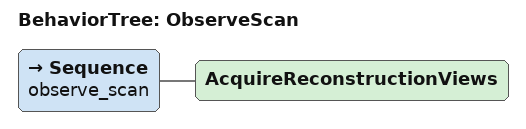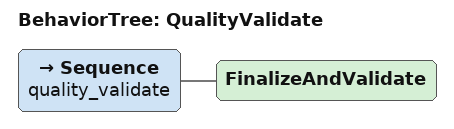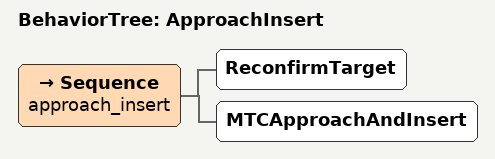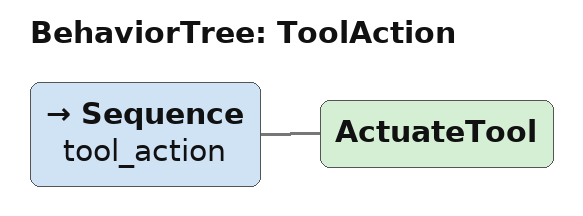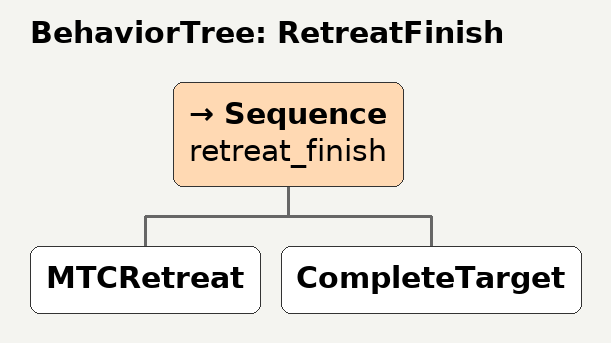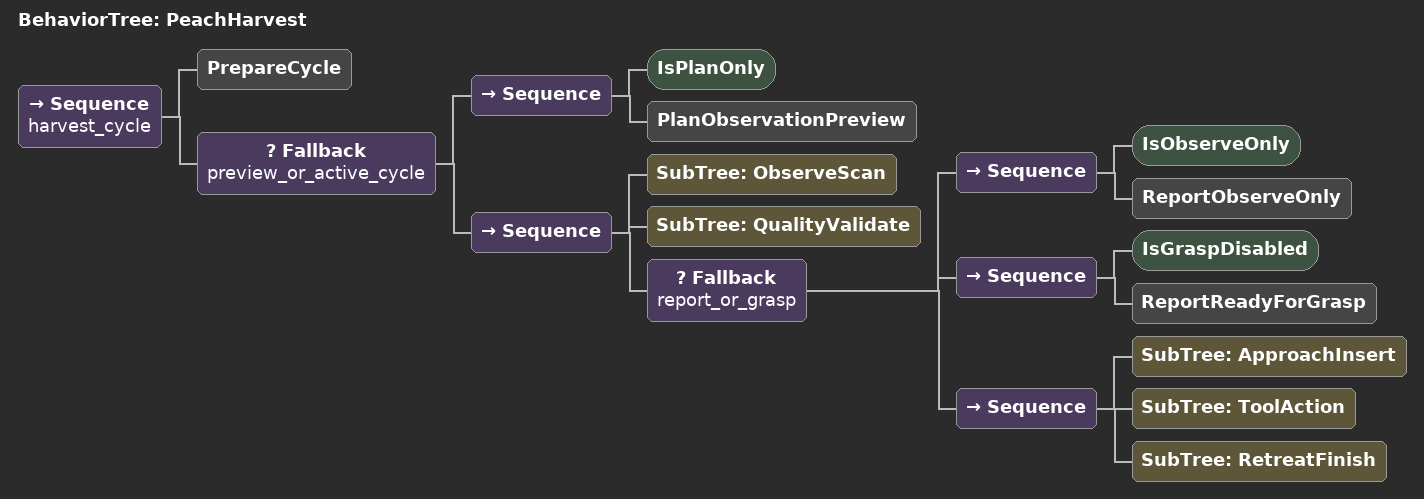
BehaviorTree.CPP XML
<?xml version="1.0" encoding="UTF-8"?>
<root BTCPP_format="4" main_tree_to_execute="PeachHarvest">
  <!-- 观察扫描：逐段闭环主动视点扫描，直到质量门允许 finalize 或时间盒到期。 -->
  <BehaviorTree ID="ObserveScan">
    <Sequence name="observe_scan">
      <AcquireReconstructionViews/>
    </Sequence>
  </BehaviorTree>
  <!-- 质量验证+降级：finalize/精化/质量门；未达标时按候选锚点降级抓取兜底。 -->
  <BehaviorTree ID="QualityValidate">
    <Sequence name="quality_validate">
      <FinalizeAndValidate/>
    </Sequence>
  </BehaviorTree>
  <!-- 靠近抓取：先过抓取前再确认（新鲜观测+锚点漂移+摆动平息，2.7-RECONFIRM），
       再放行 MTC 靠近/插入。 -->
  <BehaviorTree ID="ApproachInsert">
    <Sequence name="approach_insert">
      <ReconfirmTarget/>
      <MTCApproachAndInsert/>
    </Sequence>
  </BehaviorTree>
  <!-- 工具动作：末端工具 IO（失败就地紧急撤离，见 ActuateTool 节点体）。 -->
  <BehaviorTree ID="ToolAction">
    <Sequence name="tool_action">
      <ActuateTool/>
    </Sequence>
  </BehaviorTree>
  <!-- 撤离收尾：原轴同距撤离（成功才清接触 recovery 锁）+ 周期完成。 -->
  <BehaviorTree ID="RetreatFinish">
    <Sequence name="retreat_finish">
      <MTCRetreat/>
      <CompleteTarget/>
    </Sequence>
  </BehaviorTree>
  <BehaviorTree ID="PeachHarvest">
    <Sequence name="harvest_cycle">
      <PrepareCycle/>
      <Fallback name="preview_or_active_cycle">
        <Sequence>
          <IsPlanOnly/>
          <PlanObservationPreview/>
        </Sequence>
        <Sequence>
          <SubTree ID="ObserveScan"/>
          <SubTree ID="QualityValidate"/>
          <Fallback name="report_or_grasp">
            <Sequence>
              <IsObserveOnly/>
              <ReportObserveOnly/>
            </Sequence>
            <Sequence>
              <IsGraspDisabled/>
              <ReportReadyForGrasp/>
            </Sequence>
            <Sequence>
              <SubTree ID="ApproachInsert"/>
              <SubTree ID="ToolAction"/>
              <SubTree ID="RetreatFinish"/>
            </Sequence>
          </Fallback>
        </Sequence>
      </Fallback>
    </Sequence>
  </BehaviorTree>
</root>
